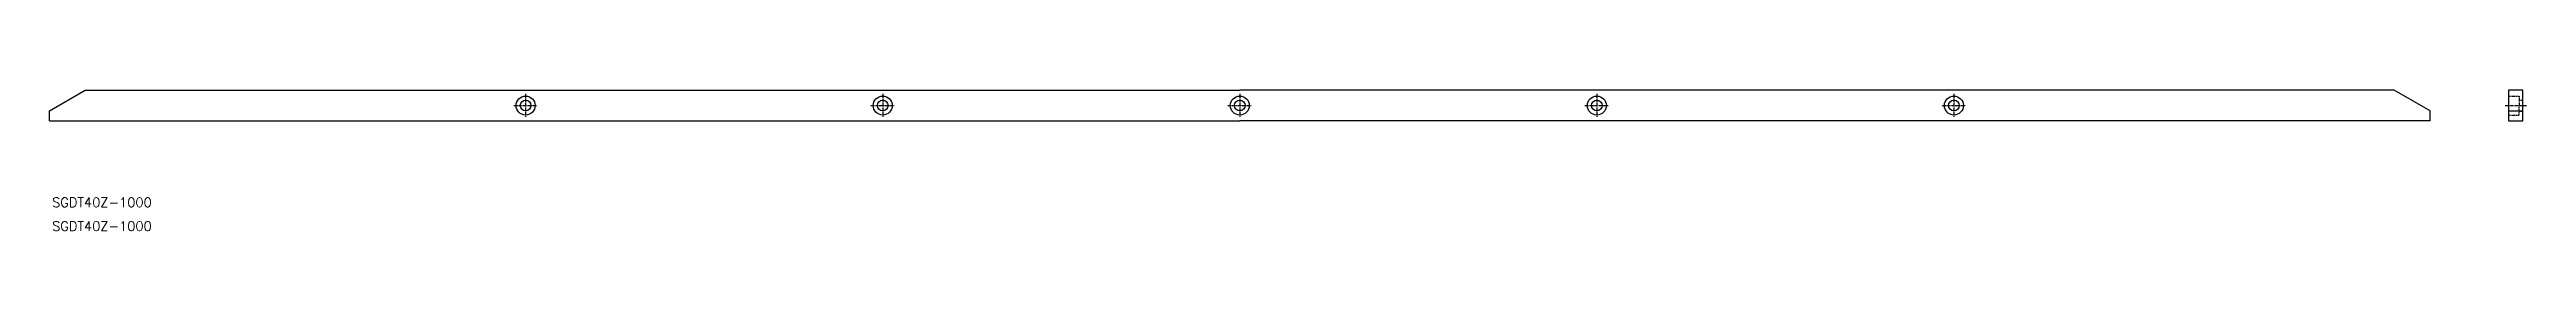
# Model space of a CAD drawing. Extents: x 0 to 1041, y 0 to 59.
import ezdxf

# ---------------------------------------------------------------- set-up
doc = ezdxf.new("R2010")
doc.units = 0
doc.linetypes.add('CENTER', pattern=[2, 1.25, -0.25, 0.25, -0.25])
doc.linetypes.add('DASHED', pattern=[0.75, 0.5, -0.25])
doc.layers.get('0').update_dxf_attribs({"linetype": 'CONTINUOUS'})
doc.layers.add('CENTER', color=1, linetype='CENTER')
doc.styles.get("Standard").update_dxf_attribs({"font": 'txt', "bigfont": 'BIGFONT'})

msp = doc.modelspace()

# ---------------------------------------------------------------- linework, layer by layer
at = {"color": 7, "linetype": 'CONTINUOUS'}
for p, q in [((0, 50.6), (15, 59.3)), ((15, 59.3), (500, 59.3)), ((985, 59.3), (500, 59.3)), ((1000, 50.6), (985, 59.3)), ((0, 46.3), (0, 50.6)), ((0, 46.3), (500, 46.3)), ((1000, 46.3), (500, 46.3)), ((1000, 46.3), (1000, 50.6)), ((1033, 50.6), (1039, 50.6))]:
    msp.add_line(p, q, dxfattribs=at)
at = {"color": 3, "linetype": 'DASHED'}
for p, q in [((1033, 56.8), (1037.5, 56.8)), ((1037.5, 56.8), (1037.5, 52.8)), ((1037.5, 55), (1039, 55)), ((1037.5, 48.8), (1037.5, 52.8)), ((1033, 48.8), (1037.5, 48.8)), ((1037.5, 50.5), (1039, 50.5))]:
    msp.add_line(p, q, dxfattribs=at)
at = {"color": 7, "linetype": 'CONTINUOUS'}
msp.add_lwpolyline([(1033, 46.3), (1039, 46.3), (1039, 59.3), (1033, 59.3)], close=True, dxfattribs=at)
for centre, radius in [((200, 52.8), 4), ((200, 52.8), 2.25), ((350, 52.8), 4), ((350, 52.8), 2.25), ((500, 52.8), 4), ((500, 52.8), 2.25), ((650, 52.8), 4), ((650, 52.8), 2.25), ((800, 52.8), 4), ((800, 52.8), 2.25)]:
    msp.add_circle(centre, radius, dxfattribs=at)
at = {"layer": 'CENTER', "color": 1, "linetype": 'CENTER'}
for p, q in [((195, 52.8), (205, 52.8)), ((200, 57.8), (200, 47.8)), ((345, 52.8), (355, 52.8)), ((350, 57.8), (350, 47.8)), ((495, 52.8), (505, 52.8)), ((500, 57.8), (500, 47.8)), ((645, 52.8), (655, 52.8)), ((650, 57.8), (650, 47.8)), ((795, 52.8), (805, 52.8)), ((800, 57.8), (800, 47.8)), ((1031.6, 52.8), (1040.5, 52.8))]:
    msp.add_line(p, q, dxfattribs=at)

# ---------------------------------------------------------------- texts
at = {"color": 7, "linetype": 'CONTINUOUS'}
for p in [(1.1, 10), (1.1, 0)]:
    msp.add_text('SGDT40Z-1000', height=4, dxfattribs=at).set_placement(p)

doc.saveas('drawing.dxf')
